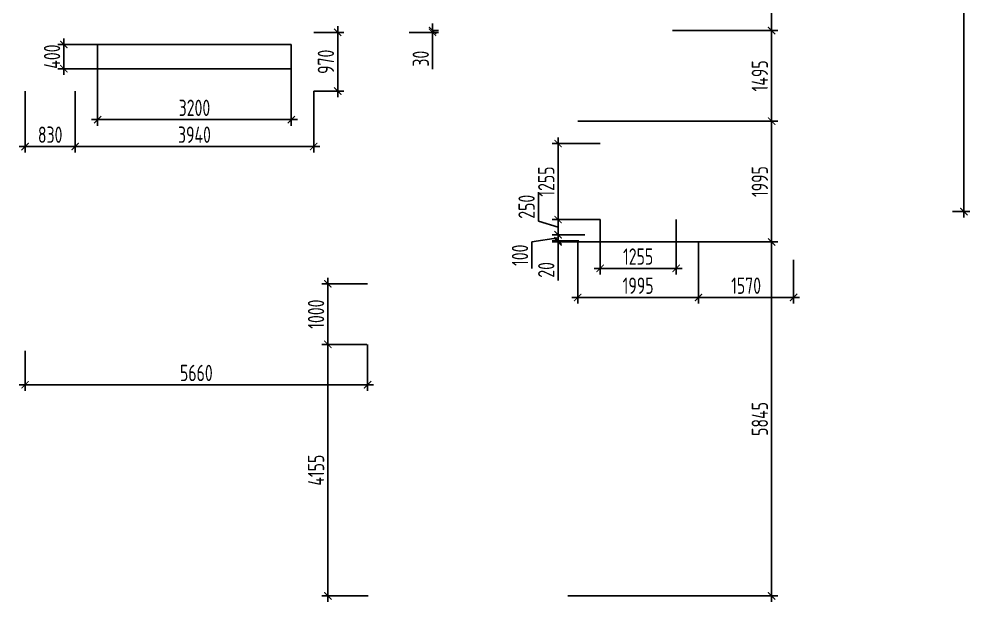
# Model space of a CAD drawing. Header units: millimetres. Extents: x -350007 to 535970, y -888 to 133718.
# Drawn here: x 467555 to 483268, y 55206 to 64836 of the extents above; entities that cross this region are included whole.
import ezdxf

# ---------------------------------------------------------------- set-up
doc = ezdxf.new("R2010")
doc.units = ezdxf.units.MM
doc.linetypes.add('HIDDEN', pattern=[9.525, 6.35, -3.175])
doc.layers.add('АР_Размеры нов.', color=15, linetype='Continuous', lineweight=0)
doc.layers.add('М_шахты ВЕ на покрытии', color=30, linetype='Continuous')
doc.styles.add('ISOCPEUR', font='isocpeur.ttf', dxfattribs={"width": 0.7})
doc.dimstyles.new('R_100', dxfattribs={"dimtxt": 270, "dimasz": 120, "dimexe": 100, "dimexo": 0, "dimgap": 60, "dimtad": 1, "dimdec": 0, "dimrnd": 5, "dimzin": 0, "dimdsep": 46, "dimtxsty": 'ISOCPEUR', "dimblk": 'ARCHTICK', "dimcen": 0, "dimdle": 100, "dimclrd": 256, "dimclre": 256, "dimclrt": 256, "dimadec": 0, "dimazin": 0, "dimtfac": 2, "dimtdec": 0, "dimtofl": 0, "dimtmove": 1, "dimatfit": 3, "dimfxl": 1, "dimtvp": 3, "dimtolj": 1, "dimtzin": 0, "dimarcsym": 0})

# ---------------------------------------------------------------- blocks, each defined once
blk = doc.blocks.new('_ArchTick')
at = {"color": 0, "linetype": 'ByBlock', "const_width": 0.15}
blk.add_lwpolyline([(-0.5, -0.5), (0.5, 0.5)], dxfattribs=at)
blk = doc.blocks.new('*D3475')
at = {"layer": 'АР_Размеры нов.', "lineweight": -2, "transparency": 16777216}
for p, q in [((467655, 63645), (467655, 62630)), ((468484, 63645), (468484, 62630)), ((468584, 62730), (467555, 62730))]:
    blk.add_line(p, q, dxfattribs=at)
at = {"layer": 'АР_Размеры нов.', "lineweight": -2, "transparency": 16777216, "xscale": 120, "yscale": 120, "zscale": 120, "rotation": 180}
blk.add_blockref('_ArchTick', (467655, 62730), dxfattribs=at)
at = {"layer": 'АР_Размеры нов.', "lineweight": -2, "transparency": 16777216, "xscale": 120, "yscale": 120, "zscale": 120}
blk.add_blockref('_ArchTick', (468484, 62730), dxfattribs=at)
at = {"layer": 'АР_Размеры нов.', "transparency": 16777216, "insert": (468070, 62925), "char_height": 270, "attachment_point": 5, "style": 'ISOCPEUR'}
blk.add_mtext('\\A1;830', dxfattribs=at)
blk = doc.blocks.new('*D3476')
at = {"layer": 'АР_Размеры нов.', "lineweight": -2, "transparency": 16777216}
for p, q in [((468484, 63645), (468484, 62630)), ((472424, 63645), (472424, 62630)), ((468384, 62730), (472524, 62730))]:
    blk.add_line(p, q, dxfattribs=at)
at = {"layer": 'АР_Размеры нов.', "lineweight": -2, "transparency": 16777216, "xscale": 120, "yscale": 120, "zscale": 120, "rotation": 180}
blk.add_blockref('_ArchTick', (468484, 62730), dxfattribs=at)
at = {"layer": 'АР_Размеры нов.', "lineweight": -2, "transparency": 16777216, "xscale": 120, "yscale": 120, "zscale": 120}
blk.add_blockref('_ArchTick', (472424, 62730), dxfattribs=at)
at = {"layer": 'АР_Размеры нов.', "transparency": 16777216, "insert": (470454, 62925), "char_height": 270, "attachment_point": 5, "style": 'ISOCPEUR'}
blk.add_mtext('\\A1;3940', dxfattribs=at)
blk = doc.blocks.new('*D3477')
at = {"layer": 'АР_Размеры нов.', "lineweight": -2, "transparency": 16777216}
for p, q in [((472424, 64616), (472921, 64616)), ((472821, 64716), (472821, 63545)), ((472424, 63645), (472921, 63645))]:
    blk.add_line(p, q, dxfattribs=at)
at = {"layer": 'АР_Размеры нов.', "lineweight": -2, "transparency": 16777216, "xscale": 120, "yscale": 120, "zscale": 120}
for p, rotation in [((472821, 64616), 90), ((472821, 63645), 270)]:
    blk.add_blockref('_ArchTick', p, dxfattribs=dict(at, rotation=rotation))
at = {"layer": 'АР_Размеры нов.', "transparency": 16777216, "insert": (472626, 64130), "char_height": 270, "attachment_point": 5, "rotation": 90, "style": 'ISOCPEUR'}
blk.add_mtext('\\A1;970', dxfattribs=at)
blk = doc.blocks.new('*D3478')
at = {"layer": 'АР_Размеры нов.', "lineweight": -2, "transparency": 16777216}
for p, q in [((478783, 61153), (478783, 60136)), ((480354, 60858), (480354, 60136)), ((478683, 60236), (480454, 60236))]:
    blk.add_line(p, q, dxfattribs=at)
at = {"layer": 'АР_Размеры нов.', "lineweight": -2, "transparency": 16777216, "xscale": 120, "yscale": 120, "zscale": 120, "rotation": 180}
blk.add_blockref('_ArchTick', (478783, 60236), dxfattribs=at)
at = {"layer": 'АР_Размеры нов.', "lineweight": -2, "transparency": 16777216, "xscale": 120, "yscale": 120, "zscale": 120}
blk.add_blockref('_ArchTick', (480354, 60236), dxfattribs=at)
at = {"layer": 'АР_Размеры нов.', "transparency": 16777216, "insert": (479569, 60431), "char_height": 270, "attachment_point": 5, "style": 'ISOCPEUR'}
blk.add_mtext('\\A1;1570', dxfattribs=at)
blk = doc.blocks.new('*D3479')
at = {"layer": 'АР_Размеры нов.', "lineweight": -2, "transparency": 16777216}
for p, q in [((476787, 61153), (476787, 60136)), ((478783, 61153), (478783, 60136)), ((478883, 60236), (476687, 60236))]:
    blk.add_line(p, q, dxfattribs=at)
at = {"layer": 'АР_Размеры нов.', "lineweight": -2, "transparency": 16777216, "xscale": 120, "yscale": 120, "zscale": 120, "rotation": 180}
blk.add_blockref('_ArchTick', (476787, 60236), dxfattribs=at)
at = {"layer": 'АР_Размеры нов.', "lineweight": -2, "transparency": 16777216, "xscale": 120, "yscale": 120, "zscale": 120}
blk.add_blockref('_ArchTick', (478783, 60236), dxfattribs=at)
at = {"layer": 'АР_Размеры нов.', "transparency": 16777216, "insert": (477785, 60431), "char_height": 270, "attachment_point": 5, "style": 'ISOCPEUR'}
blk.add_mtext('\\A1;1995', dxfattribs=at)
blk = doc.blocks.new('*D3480')
at = {"layer": 'АР_Размеры нов.', "lineweight": -2, "transparency": 16777216}
for p, q in [((476462, 61423), (476462, 62879)), ((477157, 62779), (476362, 62779)), ((477157, 61523), (476362, 61523))]:
    blk.add_line(p, q, dxfattribs=at)
at = {"layer": 'АР_Размеры нов.', "lineweight": -2, "transparency": 16777216, "xscale": 120, "yscale": 120, "zscale": 120}
for p, rotation in [((476462, 62779), 90), ((476462, 61523), 270)]:
    blk.add_blockref('_ArchTick', p, dxfattribs=dict(at, rotation=rotation))
at = {"layer": 'АР_Размеры нов.', "transparency": 16777216, "insert": (476267, 62151), "char_height": 270, "attachment_point": 5, "rotation": 90, "style": 'ISOCPEUR'}
blk.add_mtext('\\A1;1255', dxfattribs=at)
blk = doc.blocks.new('*D3481')
at = {"layer": 'АР_Размеры нов.', "lineweight": -2, "transparency": 16777216}
for p, q in [((477157, 61523), (477157, 60617)), ((478413, 61523), (478413, 60617)), ((477057, 60717), (478513, 60717))]:
    blk.add_line(p, q, dxfattribs=at)
at = {"layer": 'АР_Размеры нов.', "lineweight": -2, "transparency": 16777216, "xscale": 120, "yscale": 120, "zscale": 120, "rotation": 180}
blk.add_blockref('_ArchTick', (477157, 60717), dxfattribs=at)
at = {"layer": 'АР_Размеры нов.', "lineweight": -2, "transparency": 16777216, "xscale": 120, "yscale": 120, "zscale": 120}
blk.add_blockref('_ArchTick', (478413, 60717), dxfattribs=at)
at = {"layer": 'АР_Размеры нов.', "transparency": 16777216, "insert": (477785, 60912), "char_height": 270, "attachment_point": 5, "style": 'ISOCPEUR'}
blk.add_mtext('\\A1;1255', dxfattribs=at)
blk = doc.blocks.new('*D3482')
at = {"layer": 'АР_Размеры нов.', "lineweight": -2, "transparency": 16777216}
for p, q in [((468854, 64015), (468854, 63074)), ((472054, 64015), (472054, 63074)), ((468754, 63174), (472154, 63174))]:
    blk.add_line(p, q, dxfattribs=at)
at = {"layer": 'АР_Размеры нов.', "lineweight": -2, "transparency": 16777216, "xscale": 120, "yscale": 120, "zscale": 120, "rotation": 180}
blk.add_blockref('_ArchTick', (468854, 63174), dxfattribs=at)
at = {"layer": 'АР_Размеры нов.', "lineweight": -2, "transparency": 16777216, "xscale": 120, "yscale": 120, "zscale": 120}
blk.add_blockref('_ArchTick', (472054, 63174), dxfattribs=at)
at = {"layer": 'АР_Размеры нов.', "transparency": 16777216, "insert": (470454, 63369), "char_height": 270, "attachment_point": 5, "style": 'ISOCPEUR'}
blk.add_mtext('\\A1;3200', dxfattribs=at)
blk = doc.blocks.new('*D3483')
at = {"layer": 'АР_Размеры нов.', "lineweight": -2, "transparency": 16777216}
for p, q in [((468296, 64515), (468296, 63915)), ((468854, 64415), (468196, 64415)), ((468854, 64015), (468196, 64015))]:
    blk.add_line(p, q, dxfattribs=at)
at = {"layer": 'АР_Размеры нов.', "lineweight": -2, "transparency": 16777216, "xscale": 120, "yscale": 120, "zscale": 120}
for p, rotation in [((468296, 64415), 90), ((468296, 64015), 270)]:
    blk.add_blockref('_ArchTick', p, dxfattribs=dict(at, rotation=rotation))
at = {"layer": 'АР_Размеры нов.', "transparency": 16777216, "insert": (468101, 64215), "char_height": 270, "attachment_point": 5, "rotation": 90, "style": 'ISOCPEUR'}
blk.add_mtext('\\A1;400', dxfattribs=at)
blk = doc.blocks.new('*D3484')
at = {"layer": 'АР_Размеры нов.', "lineweight": -2, "transparency": 16777216}
for p, q in [((479991, 63249), (479991, 61053)), ((476787, 63149), (480091, 63149)), ((476787, 61153), (480091, 61153))]:
    blk.add_line(p, q, dxfattribs=at)
at = {"layer": 'АР_Размеры нов.', "lineweight": -2, "transparency": 16777216, "xscale": 120, "yscale": 120, "zscale": 120}
for p, rotation in [((479991, 63149), 90), ((479991, 61153), 270)]:
    blk.add_blockref('_ArchTick', p, dxfattribs=dict(at, rotation=rotation))
at = {"layer": 'АР_Размеры нов.', "transparency": 16777216, "insert": (479796, 62151), "char_height": 270, "attachment_point": 5, "rotation": 90, "style": 'ISOCPEUR'}
blk.add_mtext('\\A1;1995', dxfattribs=at)
blk = doc.blocks.new('*D3485')
at = {"layer": 'АР_Размеры нов.', "lineweight": -2, "transparency": 16777216}
for p, q in [((476787, 61153), (480091, 61153)), ((479991, 61253), (479991, 55206)), ((476621, 55306), (480091, 55306))]:
    blk.add_line(p, q, dxfattribs=at)
at = {"layer": 'АР_Размеры нов.', "lineweight": -2, "transparency": 16777216, "xscale": 120, "yscale": 120, "zscale": 120}
for p, rotation in [((479991, 61153), 90), ((479991, 55306), 270)]:
    blk.add_blockref('_ArchTick', p, dxfattribs=dict(at, rotation=rotation))
at = {"layer": 'АР_Размеры нов.', "transparency": 16777216, "insert": (479796, 58229), "char_height": 270, "attachment_point": 5, "rotation": 90, "style": 'ISOCPEUR'}
blk.add_mtext('\\A1;5845', dxfattribs=at)
blk = doc.blocks.new('*D3489')
at = {"layer": 'АР_Размеры нов.', "lineweight": -2, "transparency": 16777216}
for p, q in [((474388, 64645), (474388, 64765)), ((474004, 64616), (474488, 64616)), ((474388, 64645), (474488, 64645)), ((474388, 64616), (474388, 64645)), ((474388, 64616), (474388, 64496)), ((474388, 64008), (474388, 64616))]:
    blk.add_line(p, q, dxfattribs=at)
at = {"layer": 'АР_Размеры нов.', "lineweight": -2, "transparency": 16777216, "xscale": 120, "yscale": 120, "zscale": 120}
for p, rotation in [((474388, 64645), 270), ((474388, 64616), 90)]:
    blk.add_blockref('_ArchTick', p, dxfattribs=dict(at, rotation=rotation))
at = {"layer": 'АР_Размеры нов.', "transparency": 16777216, "insert": (474193, 64181), "char_height": 270, "attachment_point": 5, "rotation": 90, "style": 'ISOCPEUR'}
blk.add_mtext('\\A1;30', dxfattribs=at)
blk = doc.blocks.new('*D3490')
at = {"layer": 'АР_Размеры нов.', "lineweight": -2, "transparency": 16777216}
for p, q in [((479991, 64745), (479991, 63049)), ((478355, 64645), (480091, 64645)), ((478783, 63149), (480091, 63149))]:
    blk.add_line(p, q, dxfattribs=at)
at = {"layer": 'АР_Размеры нов.', "lineweight": -2, "transparency": 16777216, "xscale": 120, "yscale": 120, "zscale": 120}
for p, rotation in [((479991, 64645), 90), ((479991, 63149), 270)]:
    blk.add_blockref('_ArchTick', p, dxfattribs=dict(at, rotation=rotation))
at = {"layer": 'АР_Размеры нов.', "transparency": 16777216, "insert": (479796, 63897), "char_height": 270, "attachment_point": 5, "rotation": 90, "style": 'ISOCPEUR'}
blk.add_mtext('\\A1;1495', dxfattribs=at)
blk = doc.blocks.new('*D3491')
at = {"layer": 'АР_Размеры нов.', "lineweight": -2, "transparency": 16777216}
for p, q in [((479991, 64545), (479991, 65885)), ((478355, 65785), (480091, 65785)), ((478355, 64645), (480091, 64645))]:
    blk.add_line(p, q, dxfattribs=at)
at = {"layer": 'АР_Размеры нов.', "lineweight": -2, "transparency": 16777216, "xscale": 120, "yscale": 120, "zscale": 120}
for p, rotation in [((479991, 65785), 90), ((479991, 64645), 270)]:
    blk.add_blockref('_ArchTick', p, dxfattribs=dict(at, rotation=rotation))
at = {"layer": 'АР_Размеры нов.', "transparency": 16777216, "insert": (479796, 65215), "char_height": 270, "attachment_point": 5, "rotation": 90, "style": 'ISOCPEUR'}
blk.add_mtext('\\A1;1140', dxfattribs=at)
blk = doc.blocks.new('*D3494')
at = {"layer": 'АР_Размеры нов.', "lineweight": -2, "transparency": 16777216}
for p, q in [((476137, 61496), (476137, 61975)), ((476462, 61623), (476462, 61173)), ((476462, 61398), (476137, 61496)), ((477157, 61523), (476362, 61523)), ((476907, 61273), (476362, 61273))]:
    blk.add_line(p, q, dxfattribs=at)
at = {"layer": 'АР_Размеры нов.', "lineweight": -2, "transparency": 16777216, "xscale": 120, "yscale": 120, "zscale": 120}
for p, rotation in [((476462, 61523), 90), ((476462, 61273), 270)]:
    blk.add_blockref('_ArchTick', p, dxfattribs=dict(at, rotation=rotation))
at = {"layer": 'АР_Размеры нов.', "transparency": 16777216, "insert": (475942, 61735), "char_height": 270, "attachment_point": 5, "rotation": 90, "style": 'ISOCPEUR'}
blk.add_mtext('\\A1;250', dxfattribs=at)
blk = doc.blocks.new('*D3495')
at = {"layer": 'АР_Размеры нов.', "lineweight": -2, "transparency": 16777216}
for p, q in [((476462, 61273), (476462, 61393)), ((476462, 61223), (476028, 61155)), ((476028, 61155), (476028, 60714)), ((476907, 61273), (476362, 61273)), ((476807, 61173), (476362, 61173)), ((476462, 61273), (476462, 61173)), ((476462, 61173), (476462, 61053))]:
    blk.add_line(p, q, dxfattribs=at)
at = {"layer": 'АР_Размеры нов.', "lineweight": -2, "transparency": 16777216, "xscale": 120, "yscale": 120, "zscale": 120}
for p, rotation in [((476462, 61273), 270), ((476462, 61173), 90)]:
    blk.add_blockref('_ArchTick', p, dxfattribs=dict(at, rotation=rotation))
at = {"layer": 'АР_Размеры нов.', "transparency": 16777216, "insert": (475833, 60934), "char_height": 270, "attachment_point": 5, "rotation": 90, "style": 'ISOCPEUR'}
blk.add_mtext('\\A1;100', dxfattribs=at)
blk = doc.blocks.new('*D3496')
at = {"layer": 'АР_Размеры нов.', "lineweight": -2, "transparency": 16777216}
for p, q in [((476462, 61173), (476462, 61293)), ((476807, 61173), (476362, 61173)), ((476787, 61153), (476362, 61153)), ((476462, 61173), (476462, 61153)), ((476462, 61153), (476462, 61033)), ((476462, 60519), (476462, 61153))]:
    blk.add_line(p, q, dxfattribs=at)
at = {"layer": 'АР_Размеры нов.', "lineweight": -2, "transparency": 16777216, "xscale": 120, "yscale": 120, "zscale": 120}
for p, rotation in [((476462, 61173), 270), ((476462, 61153), 90)]:
    blk.add_blockref('_ArchTick', p, dxfattribs=dict(at, rotation=rotation))
at = {"layer": 'АР_Размеры нов.', "transparency": 16777216, "insert": (476267, 60692), "char_height": 270, "attachment_point": 5, "rotation": 90, "style": 'ISOCPEUR'}
blk.add_mtext('\\A1;20', dxfattribs=at)
blk = doc.blocks.new('*D3513')
at = {"layer": 'АР_Размеры нов.', "lineweight": -2, "transparency": 16777216}
for p, q in [((482186, 69943), (483268, 69943)), ((483168, 70043), (483168, 61556)), ((482978, 61656), (483268, 61656))]:
    blk.add_line(p, q, dxfattribs=at)
at = {"layer": 'АР_Размеры нов.', "lineweight": -2, "transparency": 16777216, "xscale": 120, "yscale": 120, "zscale": 120}
for p, rotation in [((483168, 69943), 90), ((483168, 61656), 270)]:
    blk.add_blockref('_ArchTick', p, dxfattribs=dict(at, rotation=rotation))
at = {"layer": 'АР_Размеры нов.', "transparency": 16777216, "insert": (482973, 65799), "char_height": 270, "attachment_point": 5, "rotation": 90, "style": 'ISOCPEUR'}
blk.add_mtext('\\A1;8285', dxfattribs=at)
blk = doc.blocks.new('*D3718')
at = {"layer": 'АР_Размеры нов.', "lineweight": -2, "transparency": 16777216}
for p, q in [((472658, 59361), (472658, 60561)), ((473315, 60461), (472558, 60461)), ((473305, 59461), (472558, 59461))]:
    blk.add_line(p, q, dxfattribs=at)
at = {"layer": 'АР_Размеры нов.', "lineweight": -2, "transparency": 16777216, "xscale": 120, "yscale": 120, "zscale": 120}
for p, rotation in [((472658, 60461), 90), ((472658, 59461), 270)]:
    blk.add_blockref('_ArchTick', p, dxfattribs=dict(at, rotation=rotation))
at = {"layer": 'АР_Размеры нов.', "transparency": 16777216, "insert": (472463, 59961), "char_height": 270, "attachment_point": 5, "rotation": 90, "style": 'ISOCPEUR'}
blk.add_mtext('\\A1;1000', dxfattribs=at)
blk = doc.blocks.new('*D3719')
at = {"layer": 'АР_Размеры нов.', "lineweight": -2, "transparency": 16777216}
for p, q in [((472658, 59561), (472658, 55206)), ((473305, 59461), (472558, 59461)), ((473327, 55306), (472558, 55306))]:
    blk.add_line(p, q, dxfattribs=at)
at = {"layer": 'АР_Размеры нов.', "lineweight": -2, "transparency": 16777216, "xscale": 120, "yscale": 120, "zscale": 120}
for p, rotation in [((472658, 59461), 90), ((472658, 55306), 270)]:
    blk.add_blockref('_ArchTick', p, dxfattribs=dict(at, rotation=rotation))
at = {"layer": 'АР_Размеры нов.', "transparency": 16777216, "insert": (472463, 57383), "char_height": 270, "attachment_point": 5, "rotation": 90, "style": 'ISOCPEUR'}
blk.add_mtext('\\A1;4155', dxfattribs=at)
blk = doc.blocks.new('*D3720')
at = {"layer": 'АР_Размеры нов.', "lineweight": -2, "transparency": 16777216}
for p, q in [((473315, 59461), (473315, 58694)), ((467655, 59352), (467655, 58694)), ((473415, 58794), (467555, 58794))]:
    blk.add_line(p, q, dxfattribs=at)
at = {"layer": 'АР_Размеры нов.', "lineweight": -2, "transparency": 16777216, "xscale": 120, "yscale": 120, "zscale": 120, "rotation": 180}
blk.add_blockref('_ArchTick', (467655, 58794), dxfattribs=at)
at = {"layer": 'АР_Размеры нов.', "lineweight": -2, "transparency": 16777216, "xscale": 120, "yscale": 120, "zscale": 120}
blk.add_blockref('_ArchTick', (473315, 58794), dxfattribs=at)
at = {"layer": 'АР_Размеры нов.', "transparency": 16777216, "insert": (470485, 58989), "char_height": 270, "attachment_point": 5, "style": 'ISOCPEUR'}
blk.add_mtext('\\A1;5660', dxfattribs=at)

msp = doc.modelspace()

# ---------------------------------------------------------------- linework, layer by layer
at = {"layer": 'М_шахты ВЕ на покрытии', "linetype": 'HIDDEN'}
msp.add_lwpolyline([(472054.3, 64014.6), (468854.3, 64014.6), (468854.3, 64414.6), (472054.3, 64414.6)], close=True, dxfattribs=at)

# ---------------------------------------------------------------- dimensions: what is measured, and where the dimension line sits
at = {"layer": 'АР_Размеры нов.'}
for base, p1, p2, picture, middle in [((483168.4, 61655.7), (482186.5, 69942.6), (482977.9, 61655.7), '*D3513', (482973.4, 65799.1)), ((479991.1, 65784.6), (478355.2, 64644.6), (478355.2, 65784.6), '*D3491', (479796.1, 65214.6)), ((479991.1045, 63149.1432), (478355.2383, 64644.5864), (478783.2344, 63149.1432), '*D3490', (479796.1045, 63896.8648)), ((472821.5, 63644.6), (472424.3, 64615.7), (472424.3, 63644.6), '*D3477', (472626.5, 64130.1)), ((479991.1, 61153.2), (476787.2, 63149.1), (476787.2, 61153.2), '*D3484', (479796.1, 62151.1)), ((476462, 62779.1), (477157.2, 61523.2), (477157.2, 62779.1), '*D3480', (476267, 62151.1)), ((476462, 61273.2), (477157.2, 61523.2), (476907.2, 61273.2), '*D3494', (475942, 61555.7)), ((479991.1045, 55305.6848), (476787.2421, 61153.1509), (476620.9769, 55305.6848), '*D3485', (479796.1045, 58229.4179)), ((472658.1, 60460.7), (473304.7, 59460.7), (473314.6, 60460.7), '*D3718', (472463.1, 59960.7)), ((472658.1, 55305.7), (473304.7, 59460.7), (473326.8, 55305.7), '*D3719', (472463.1, 57383.2))]:
    dim = msp.add_linear_dim(base=base, p1=p1, p2=p2, angle=90, dimstyle='R_100', override={"dimpost": '\\X'}, dxfattribs=at)
    dim.commit()
    dim.dimension.update_dxf_attribs({"geometry": picture, "text_midpoint": middle})
for base, p1, p2, picture, middle in [((474387.6, 64644.6), (474004.3, 64615.7), (474387.6, 64644.6), '*D3489', (474382.4, 64181.4)), ((468295.5, 64014.6), (468854.3, 64414.6), (468854.3, 64014.6), '*D3483', (468295.5, 64214.6)), ((476462, 61173.2), (476907.2, 61273.2), (476807.2, 61173.2), '*D3495', (476028.3, 61095.1)), ((476462, 61153.2), (476807.2, 61173.2), (476787.2, 61153.2), '*D3496', (476506.6, 60692.3))]:
    dim = msp.add_linear_dim(base=base, p1=p1, p2=p2, angle=90, dimstyle='R_100', override={"dimpost": '\\X'}, dxfattribs=at)
    dim.commit()
    dim.dimension.update_dxf_attribs({"geometry": picture, "text_midpoint": middle, "dimtype": 160})
for base, p1, p2, picture, middle in [((472054.3, 63173.8), (468854.3, 64014.6), (472054.3, 64014.6), '*D3482', (470454.3, 63368.8)), ((467655.2, 62729.5), (468484.3, 63644.6), (467655.2, 63644.5), '*D3475', (468069.7, 62924.5)), ((472424.3, 62729.5), (468484.3, 63644.6), (472424.3, 63644.6), '*D3476', (470454.3, 62924.5)), ((478413.2, 60716.8), (477157.2, 61523.2), (478413.2, 61523.2), '*D3481', (477785.2, 60911.8)), ((476787.2, 60236.3), (478783.2, 61153.2), (476787.2, 61153.2), '*D3479', (477785.2, 60431.3)), ((480354.3, 60236.3), (478783.2, 61153.2), (480354.3, 60857.6), '*D3478', (479568.8, 60431.3)), ((467655.3, 58794.5), (473314.6, 59460.7), (467655.3, 59352.2), '*D3720', (470485, 58989.5))]:
    dim = msp.add_linear_dim(base=base, p1=p1, p2=p2, dimstyle='R_100', override={"dimpost": '\\X'}, dxfattribs=at)
    dim.commit()
    dim.dimension.update_dxf_attribs({"geometry": picture, "text_midpoint": middle})

doc.saveas('drawing.dxf')
